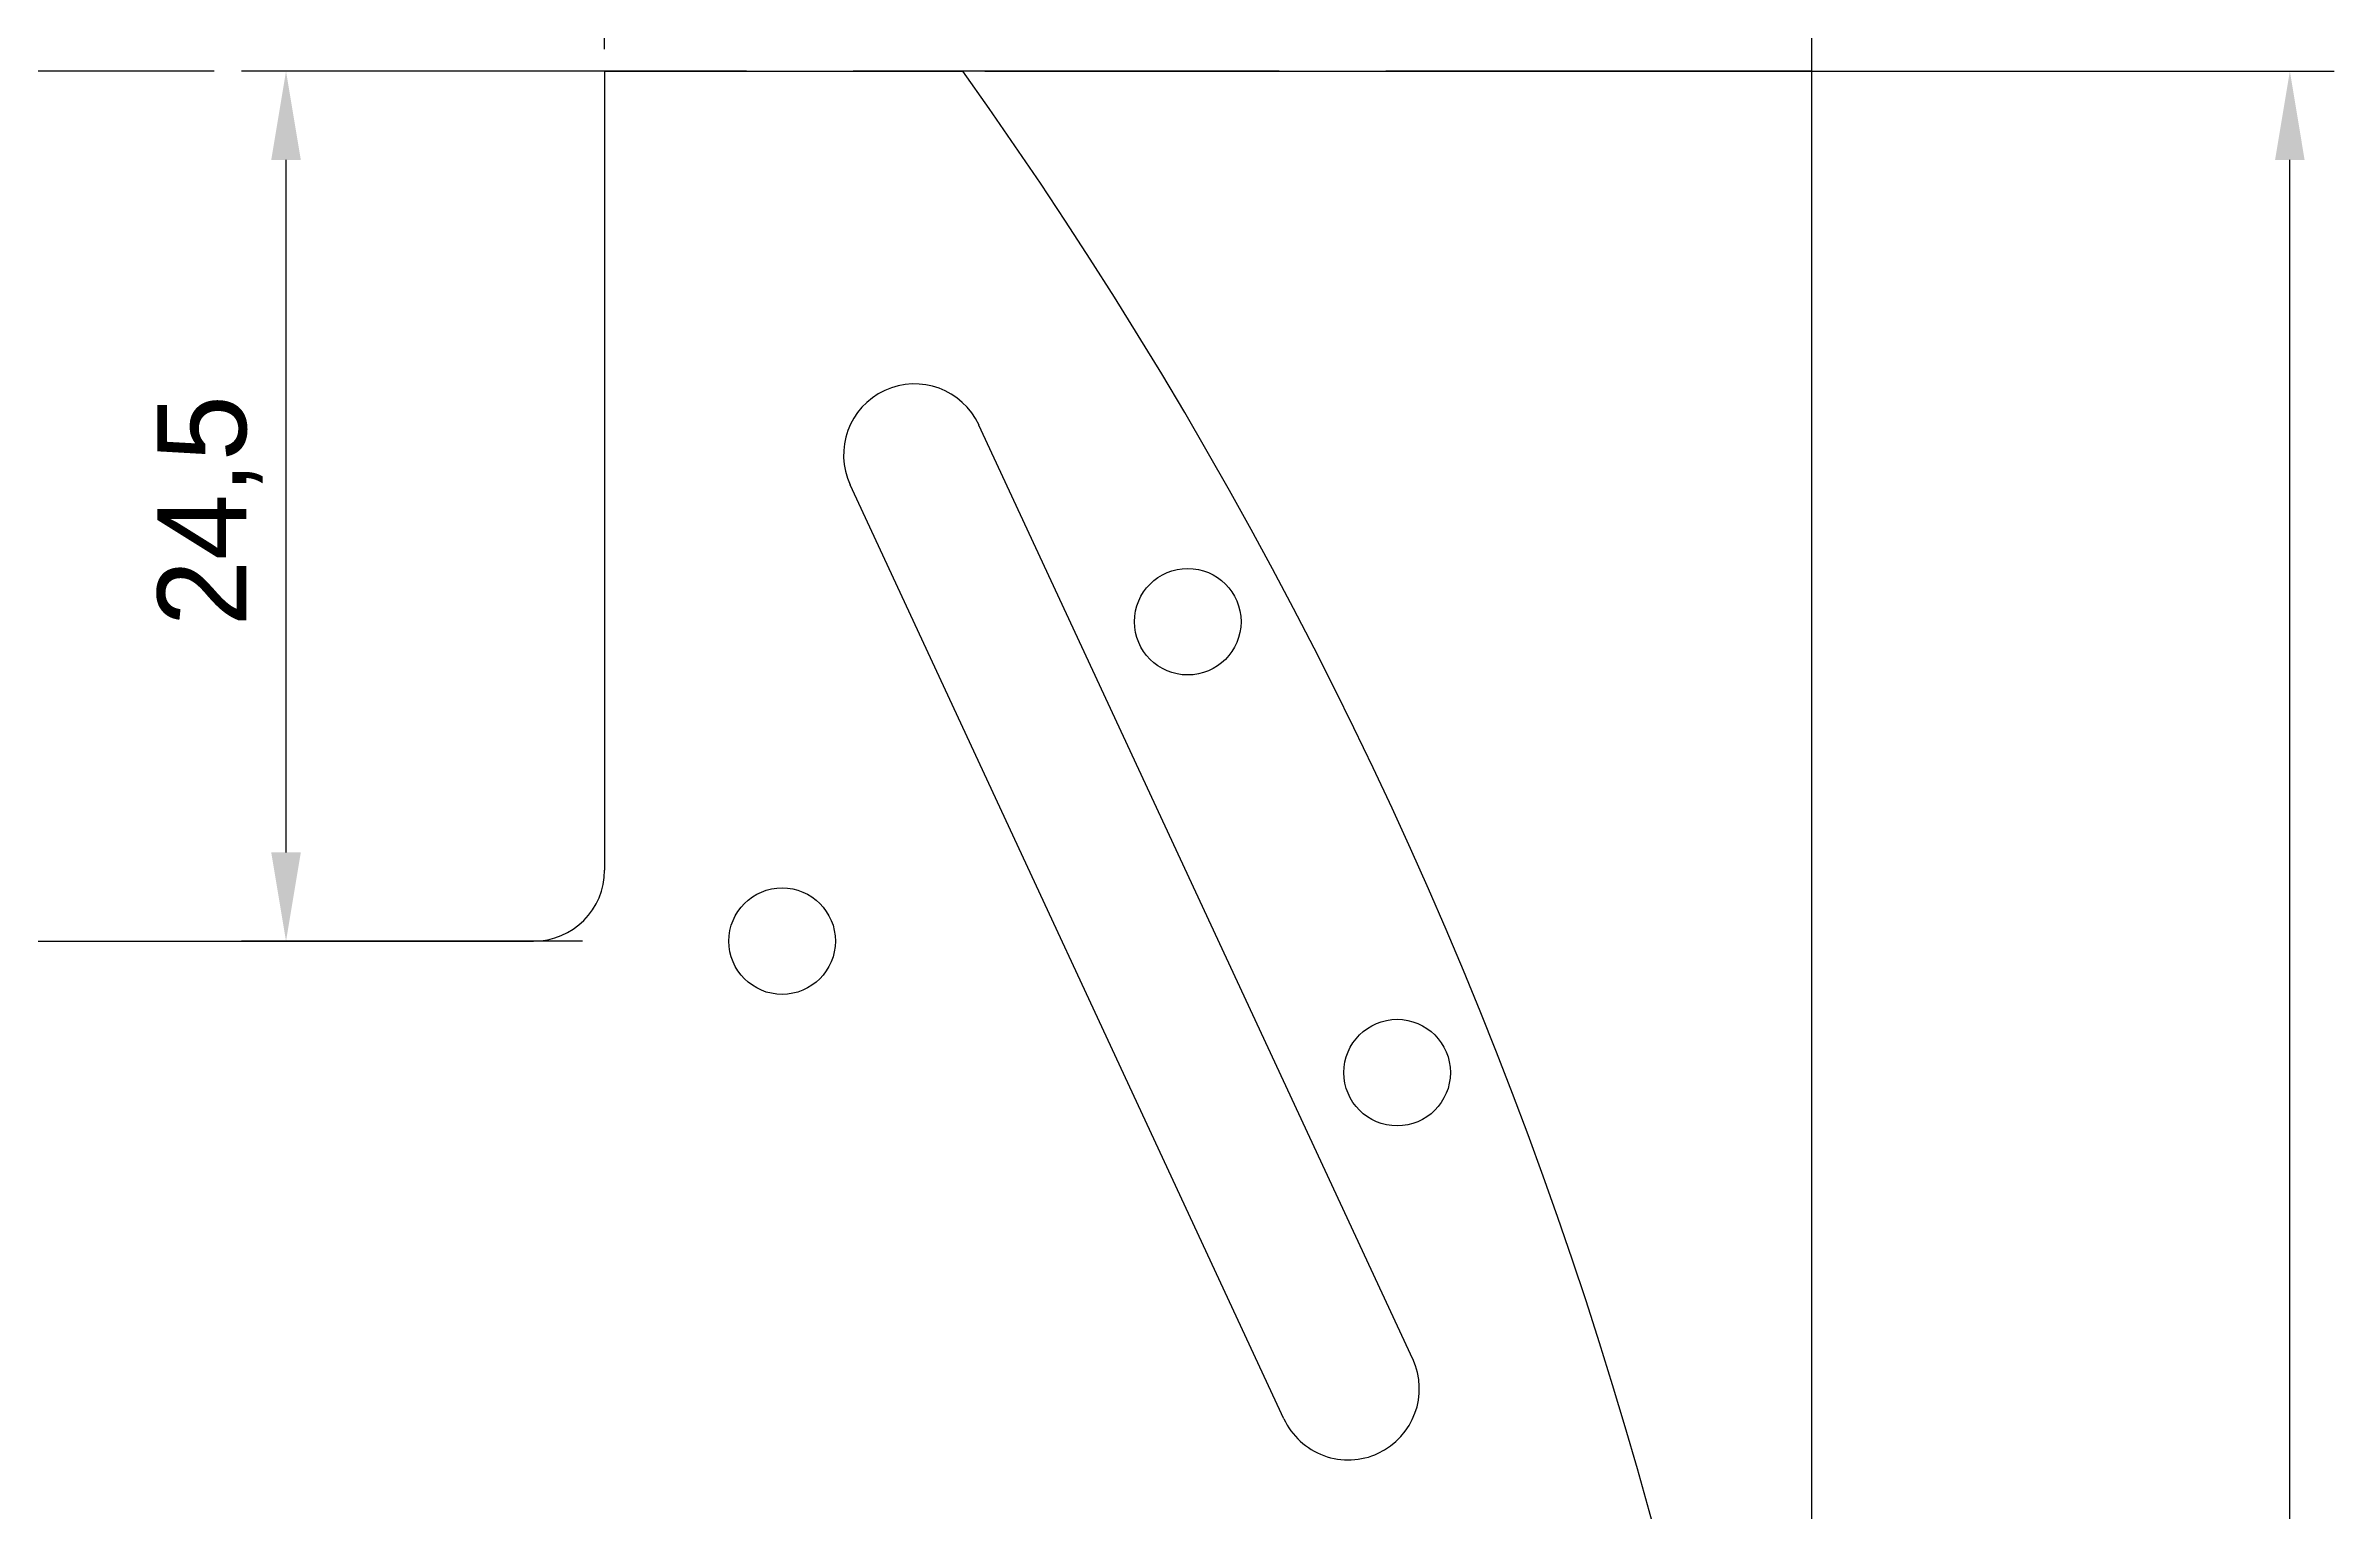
# Model space of a CAD drawing. Extents: x -10 to 271, y -10 to 180.
# Drawn here: x 206.3 to 270.7, y 108.4 to 149.7 of the extents above; entities that cross this region are included whole.
import ezdxf

# ---------------------------------------------------------------- set-up
doc = ezdxf.new("R2010")
doc.units = 0
doc.linetypes.add('ACAD_ISO02W100', pattern=[15, 12, -3])
doc.layers.get('0').update_dxf_attribs({"linetype": 'CONTINUOUS'})
doc.layers.get('DEFPOINTS').update_dxf_attribs({"linetype": 'CONTINUOUS'})
doc.layers.add('DIM', color=5, linetype='CONTINUOUS')
doc.layers.add('RAW', color=10, linetype='CONTINUOUS')
doc.dimstyles.get("Standard").update_dxf_attribs({"dimtxt": 0.18, "dimasz": 0.18, "dimexe": 0.18, "dimexo": 0.0625, "dimgap": 0.09, "dimtad": 0, "dimtih": 1, "dimtoh": 1, "dimzin": 0, "dimcen": 0.09, "dimazin": 3, "dimtfac": 1, "dimtofl": 0, "dimtmove": 0, "dimatfit": 3})

# ---------------------------------------------------------------- blocks, each defined once
blk = doc.blocks.new('*D3')
at = {"layer": 'DEFPOINTS', "color": 0}
for p in [(222, 167.387), (145, 149), (222, 149)]:
    blk.add_point(p, dxfattribs=at)
at = {"layer": 'DIM', "color": 0}
for p, q in [((145, 149.625), (145, 168.637)), ((222, 149.625), (222, 168.637)), ((147.5, 167.387), (219.5, 167.387))]:
    blk.add_line(p, q, dxfattribs=at)
for points in [[(147.5, 167.803), (147.5, 166.97), (145, 167.387)], [(219.5, 167.803), (219.5, 166.97), (222, 167.387)]]:
    blk.add_solid(points, dxfattribs=at)
blk.add_text('77', height=2.5, dxfattribs=at).set_placement((183.5, 166.012))
blk = doc.blocks.new('*U24')
at = {"layer": 'DIM', "color": 0}
blk.add_text('149', height=2.5, rotation=90, dxfattribs=at).set_placement((268.796, 71.473))
blk = doc.blocks.new('*D4')
at = {"layer": 'DEFPOINTS', "color": 0}
for p in [(232.085, 149), (269.464, 149), (232.085, 0)]:
    blk.add_point(p, dxfattribs=at)
at = {"layer": 'DIM', "color": 0}
for p, q in [((232.71, 149), (270.714, 149)), ((269.464, 2.5), (269.464, 146.5)), ((232.71, 0), (270.714, 0))]:
    blk.add_line(p, q, dxfattribs=at)
for points in [[(269.047, 146.5), (269.88, 146.5), (269.464, 149)], [(269.047, 2.5), (269.88, 2.5), (269.464, 0)]]:
    blk.add_solid(points, dxfattribs=at)
at = {"layer": 'RAW'}
blk.add_blockref('*U24', (0, 0), dxfattribs=at)
blk = doc.blocks.new('*U25')
at = {"layer": 'DIM', "color": 0}
blk.add_text('24,5', height=2.5, rotation=90, dxfattribs=at).set_placement((211.907, 133.37))
blk = doc.blocks.new('*D5')
at = {"layer": 'DEFPOINTS', "color": 0}
for p in [(213.027, 149), (222, 149), (222, 124.5)]:
    blk.add_point(p, dxfattribs=at)
at = {"layer": 'DIM', "color": 0}
for p, q in [((221.375, 149), (211.777, 149)), ((213.027, 127), (213.027, 146.5)), ((221.375, 124.5), (211.777, 124.5))]:
    blk.add_line(p, q, dxfattribs=at)
for points in [[(212.61, 146.5), (213.444, 146.5), (213.027, 149)], [(212.61, 127), (213.444, 127), (213.027, 124.5)]]:
    blk.add_solid(points, dxfattribs=at)
at = {"layer": 'RAW'}
blk.add_blockref('*U25', (0, 0), dxfattribs=at)
blk = doc.blocks.new('*U32')
at = {"layer": 'DIM', "color": 0}
blk.add_text('256', height=2.5, dxfattribs=at).set_placement((125.115, 177.523))
blk = doc.blocks.new('*D8')
at = {"layer": 'DEFPOINTS', "color": 0}
for p in [(256, 176.855), (0, 74.5), (256, 74.5)]:
    blk.add_point(p, dxfattribs=at)
at = {"layer": 'DIM', "color": 0}
for p, q in [((0, 75.125), (0, 178.105)), ((256, 75.125), (256, 178.105)), ((2.5, 176.855), (253.5, 176.855))]:
    blk.add_line(p, q, dxfattribs=at)
for points in [[(2.5, 177.272), (2.5, 176.438), (0, 176.855)], [(253.5, 177.272), (253.5, 176.438), (256, 176.855)]]:
    blk.add_solid(points, dxfattribs=at)
at = {"layer": 'RAW'}
blk.add_blockref('*U32', (0, 0), dxfattribs=at)
blk = doc.blocks.new('*U30')
at = {"layer": 'DIM', "color": 0}
blk.add_text('34', height=2.5, dxfattribs=at).set_placement((237.069, 168.056))
blk = doc.blocks.new('*D9')
at = {"layer": 'DEFPOINTS', "color": 0}
for p in [(256, 167.387), (222, 149), (256, 149)]:
    blk.add_point(p, dxfattribs=at)
at = {"layer": 'DIM', "color": 0}
for p, q in [((222, 149.625), (222, 168.637)), ((256, 149.625), (256, 168.637)), ((224.5, 167.387), (253.5, 167.387))]:
    blk.add_line(p, q, dxfattribs=at)
for points in [[(224.5, 167.803), (224.5, 166.97), (222, 167.387)], [(253.5, 167.803), (253.5, 166.97), (256, 167.387)]]:
    blk.add_solid(points, dxfattribs=at)
at = {"layer": 'RAW'}
blk.add_blockref('*U30', (0, 0), dxfattribs=at)

msp = doc.modelspace()

# ---------------------------------------------------------------- linework, layer by layer
for p, q in [((222, 149), (222, 126.5)), ((229.888, 140.006), (229.888, 140.006)), ((244.759, 112.732), (232.544, 139.034)), ((241.131, 111.047), (228.917, 137.35)), ((171.75, 124.5), (220, 124.5)), ((243.787, 110.076), (243.787, 110.076))]:
    msp.add_line(p, q)
msp.add_lwpolyline([(222, 149), (232.085, 149)])
for centre in [(238.424, 133.496), (227, 124.5), (244.321, 120.798)]:
    msp.add_circle(centre, 1.5)
for centre, radius, start, end in [((128, 74.5), 128, 324.40646, 35.59354), ((128, 74.5), 128, 324.40646, 35.59354), ((230.731, 138.192), 2, 114.90875, 204.90875), ((230.731, 138.192), 2, 24.90875, 114.90875), ((220, 126.5), 2, 270, 0), ((220, 126.5), 2, 270, 0), ((242.945, 111.89), 2, 294.90875, 24.90875), ((242.945, 111.89), 2, 204.90875, 294.90875)]:
    msp.add_arc(centre, radius, start, end)
at = {"layer": 'RAW', "linetype": 'ACAD_ISO02W100'}
msp.add_lwpolyline([(0, 0), (256, 0), (256, 149), (0, 149)], close=True, dxfattribs=at)

# ---------------------------------------------------------------- dimensions: what is measured, and where the dimension line sits
at = {"layer": 'DIM'}
for base, p1, p2, picture, middle in [((256, 176.855), (0, 74.5), (256, 74.5), '*D8', (128, 178.757)), ((256, 167.387), (222, 149), (256, 149), '*D9', (239, 169.289))]:
    dim = msp.add_linear_dim(base=base, p1=p1, p2=p2, dimstyle='Standard', dxfattribs=at)
    dim.commit()
    dim.dimension.update_dxf_attribs({"geometry": picture, "text_midpoint": middle})
dim = msp.add_linear_dim(base=(222, 167.387), p1=(145, 149), p2=(222, 149), dimstyle='Standard', override={"dimtmove": 1}, dxfattribs=at)
dim.commit()
dim.dimension.update_dxf_attribs({"geometry": '*D3', "text_midpoint": (183.5, 169.262)})
for base, p1, p2, picture, middle in [((213.027, 149), (222, 124.5), (222, 149), '*D5', (210.9, 136.75)), ((269.464, 149), (232.085, 0), (232.085, 149), '*D4', (267.562, 74.5))]:
    dim = msp.add_linear_dim(base=base, p1=p1, p2=p2, angle=90, dimstyle='Standard', dxfattribs=at)
    dim.commit()
    dim.dimension.update_dxf_attribs({"geometry": picture, "text_midpoint": middle})

doc.saveas('drawing.dxf')
